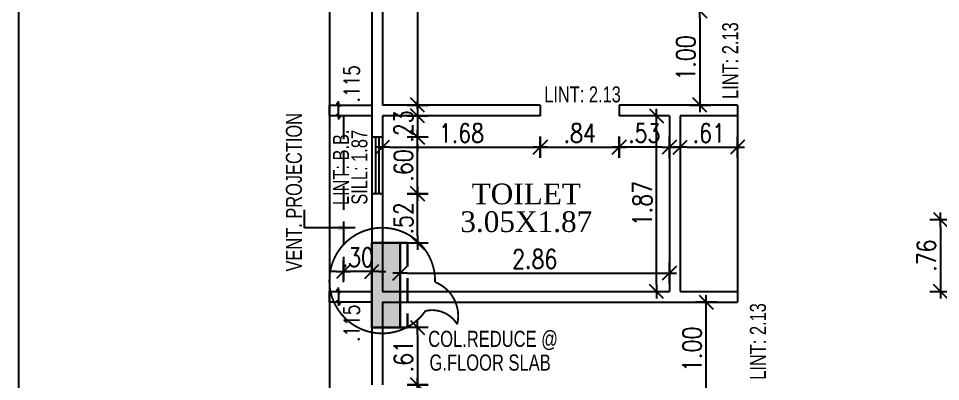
# Model space of a CAD drawing. Header units: inches. Extents: x 14331 to 14549, y 2557 to 2714.
# Drawn here: x 14382.82 to 14392.62, y 2603.31 to 2607.17 of the extents above; entities that cross this region are included whole.
import ezdxf
from ezdxf.enums import TextEntityAlignment as Align

# ---------------------------------------------------------------- set-up
doc = ezdxf.new("R2010")
doc.units = ezdxf.units.IN
doc.header["$LTSCALE"] = 0.25
doc.header["$MEASUREMENT"] = 0
doc.header["$PDMODE"] = 35
doc.linetypes.add('DASHEDX2', pattern=[1.5, 1, -0.5])
for name, color, linetype in [('dimension', 7, 'Continuous'), ('edge back', 34, 'Continuous'), ('edges', 1, 'Continuous'), ('proj-internal', 1, 'DASHEDX2'), ('Stair', 34, 'Continuous'), ('text-large', 7, 'Continuous'), ('wall', 7, 'Continuous'), ('walls', 7, 'Continuous'), ('windows', 96, 'Continuous'), ('WORK TEX', 6, 'Continuous'), ('WORKING DIM', 7, 'Continuous')]:
    doc.layers.add(name, color=color, linetype=linetype)
doc.layers.add('P-COL', color=7, linetype='Continuous', lineweight=30)
doc.layers.add('P-COLHAT', color=8, linetype='Continuous', lineweight=25)
doc.styles.add('ARIAL', font='TIMES_0.TTF')
doc.styles.add('ARL', font='swisscl_0.ttf')
doc.styles.add('romans', font='romans.shx', dxfattribs={"width": 0.8})
doc.dimstyles.new('121', dxfattribs={"dimscale": 0.1, "dimtxt": 1.65, "dimasz": 0.2, "dimexe": 0.03125, "dimexo": 0.25, "dimgap": 0.5, "dimtad": 1, "dimzin": 4, "dimdsep": 46, "dimtxsty": 'romans', "dimblk1": 'MINITICK', "dimblk2": 'MINITICK', "dimsah": 1, "dimcen": 1, "dimse1": 1, "dimse2": 1, "dimclrd": 252, "dimclre": 256, "dimclrt": 7, "dimadec": 3, "dimazin": 0, "dimtfac": 0.8, "dimtix": 1, "dimtmove": 2, "dimatfit": 3, "dimfxl": 0, "dimtolj": 1, "dimtzin": 3, "dimarcsym": 0})
doc.dimstyles.new('DFSGSG', dxfattribs={"dimtxt": 0.23, "dimasz": 0.18, "dimexe": 0.18, "dimexo": 0.0625, "dimgap": 0.09, "dimtad": 1, "dimzin": 0, "dimdsep": 46, "dimtxsty": 'ARIAL', "dimcen": 0.09, "dimse1": 1, "dimse2": 1, "dimaunit": 1, "dimadec": 0, "dimazin": 0, "dimtfac": 1, "dimtix": 1, "dimtofl": 0, "dimtmove": 0, "dimatfit": 3, "dimfxl": 0, "dimtolj": 1, "dimtzin": 0, "dimarcsym": 0})
doc.dimstyles.new('minitick-100', dxfattribs={"dimscale": 0.1, "dimtxt": 2, "dimasz": 0.75, "dimexe": 0.03125, "dimexo": 0.25, "dimgap": 0.5, "dimtad": 1, "dimzin": 4, "dimdsep": 46, "dimtxsty": 'romans', "dimblk1": 'MINITICK', "dimblk2": 'MINITICK', "dimsah": 1, "dimcen": 1, "dimse1": 1, "dimse2": 1, "dimclrd": 252, "dimclre": 256, "dimclrt": 256, "dimadec": 3, "dimazin": 0, "dimtfac": 0.8, "dimtix": 1, "dimtmove": 2, "dimatfit": 3, "dimfxl": 0, "dimtolj": 1, "dimtzin": 3, "dimarcsym": 0})

# ---------------------------------------------------------------- blocks, each defined once
blk = doc.blocks.new('BLC-A')
at = {"layer": 'P-COLHAT', "lineweight": 30}
blk.add_hatch(color=256, dxfattribs=at).paths.add_polyline_path([(-6.8436, 15.7596), (-7.1436, 15.7596), (-7.1436, 14.8596), (-6.8436, 14.8596)])
at = {"layer": 'P-COL'}
blk.add_lwpolyline([(-6.8436, 15.7596), (-7.1436, 15.7596), (-7.1436, 14.8596), (-6.8436, 14.8596)], close=True, dxfattribs=at)
blk = doc.blocks.new('MINITICK')
at = {"color": 7}
for p, q in [((0, -1.5), (0, 1.5)), ((1, 1), (-1, -1)), ((-1, 0), (1, 0))]:
    blk.add_line(p, q, dxfattribs=at)
blk = doc.blocks.new('*D39')
at = {"layer": 'Defpoints', "color": 0, "ltscale": 10, "transparency": 16777216}
for p in [(14386.69, 2610.6358), (14386.963, 2606.2483), (14387.0621, 2606.2483)]:
    blk.add_point(p, dxfattribs=at)
at = {"layer": 'dimension', "color": 252, "lineweight": -2, "ltscale": 10, "transparency": 16777216}
blk.add_line((14387.0621, 2610.5608), (14387.0621, 2606.3233), dxfattribs=at)
at = {"layer": 'dimension', "color": 252, "lineweight": -2, "ltscale": 10, "transparency": 16777216, "xscale": 0.07500000000000001, "yscale": 0.07500000000000001, "zscale": 0.07500000000000001}
for p, rotation in [((14387.0621, 2610.6358), 90), ((14387.0621, 2606.2483), 270)]:
    blk.add_blockref('MINITICK', p, dxfattribs=dict(at, rotation=rotation))
at = {"layer": 'dimension', "ltscale": 10, "transparency": 16777216, "insert": (14386.9121, 2608.442), "char_height": 0.2, "attachment_point": 5, "rotation": 90, "style": 'romans'}
blk.add_mtext('\\A1;4.39', dxfattribs=at)
blk = doc.blocks.new('*D41')
at = {"layer": 'Defpoints', "color": 0, "ltscale": 10, "transparency": 16777216}
for p in [(14390.3485, 2607.2491), (14390.0639, 2606.2483), (14390.3485, 2606.2483)]:
    blk.add_point(p, dxfattribs=at)
at = {"layer": 'dimension', "color": 252, "lineweight": -2, "ltscale": 10, "transparency": 16777216}
blk.add_line((14390.0639, 2607.1741), (14390.0639, 2606.3233), dxfattribs=at)
at = {"layer": 'dimension', "color": 252, "lineweight": -2, "ltscale": 10, "transparency": 16777216, "xscale": 0.07500000000000001, "yscale": 0.07500000000000001, "zscale": 0.07500000000000001}
for p, rotation in [((14390.0639, 2607.2491), 90), ((14390.0639, 2606.2483), 270)]:
    blk.add_blockref('MINITICK', p, dxfattribs=dict(at, rotation=rotation))
at = {"layer": 'dimension', "ltscale": 10, "transparency": 16777216, "insert": (14389.9139, 2606.7487), "char_height": 0.2, "attachment_point": 5, "rotation": 90, "style": 'romans'}
blk.add_mtext('\\A1;1.00', dxfattribs=at)
blk = doc.blocks.new('*D42')
at = {"layer": 'Defpoints', "color": 0, "ltscale": 10, "transparency": 16777216}
for p in [(14386.69, 2606.1339), (14388.3668, 2606.1339), (14388.3668, 2605.7992)]:
    blk.add_point(p, dxfattribs=at)
at = {"layer": 'dimension', "color": 252, "lineweight": -2, "ltscale": 10, "transparency": 16777216}
blk.add_line((14386.765, 2605.7992), (14388.2918, 2605.7992), dxfattribs=at)
at = {"layer": 'dimension', "color": 252, "lineweight": -2, "ltscale": 10, "transparency": 16777216, "xscale": 0.07500000000000001, "yscale": 0.07500000000000001, "zscale": 0.07500000000000001, "rotation": 180}
blk.add_blockref('MINITICK', (14386.69, 2605.7992), dxfattribs=at)
at = {"layer": 'dimension', "color": 252, "lineweight": -2, "ltscale": 10, "transparency": 16777216, "xscale": 0.07500000000000001, "yscale": 0.07500000000000001, "zscale": 0.07500000000000001}
blk.add_blockref('MINITICK', (14388.3668, 2605.7992), dxfattribs=at)
at = {"layer": 'dimension', "ltscale": 10, "transparency": 16777216, "insert": (14387.5284, 2605.9492), "char_height": 0.2, "attachment_point": 5, "style": 'romans'}
blk.add_mtext('\\A1;1.68', dxfattribs=at)
blk = doc.blocks.new('*D43')
at = {"layer": 'Defpoints', "color": 0, "ltscale": 10, "transparency": 16777216}
for p in [(14388.3668, 2606.1339), (14389.2052, 2606.1339), (14389.2052, 2605.7992)]:
    blk.add_point(p, dxfattribs=at)
at = {"layer": 'dimension', "color": 252, "lineweight": -2, "ltscale": 10, "transparency": 16777216}
blk.add_line((14388.4418, 2605.7992), (14389.1302, 2605.7992), dxfattribs=at)
at = {"layer": 'dimension', "color": 252, "lineweight": -2, "ltscale": 10, "transparency": 16777216, "xscale": 0.07500000000000001, "yscale": 0.07500000000000001, "zscale": 0.07500000000000001, "rotation": 180}
blk.add_blockref('MINITICK', (14388.3668, 2605.7992), dxfattribs=at)
at = {"layer": 'dimension', "color": 252, "lineweight": -2, "ltscale": 10, "transparency": 16777216, "xscale": 0.07500000000000001, "yscale": 0.07500000000000001, "zscale": 0.07500000000000001}
blk.add_blockref('MINITICK', (14389.2052, 2605.7992), dxfattribs=at)
at = {"layer": 'dimension', "ltscale": 10, "transparency": 16777216, "insert": (14388.786, 2605.9492), "char_height": 0.2, "attachment_point": 5, "style": 'romans'}
blk.add_mtext('\\A1;.84', dxfattribs=at)
blk = doc.blocks.new('*D44')
at = {"layer": 'Defpoints', "color": 0, "ltscale": 10, "transparency": 16777216}
for p in [(14389.2052, 2606.1339), (14389.7387, 2606.1339), (14389.2052, 2605.7992)]:
    blk.add_point(p, dxfattribs=at)
at = {"layer": 'dimension', "color": 252, "lineweight": -2, "ltscale": 10, "transparency": 16777216}
blk.add_line((14389.6637, 2605.7992), (14389.2802, 2605.7992), dxfattribs=at)
at = {"layer": 'dimension', "color": 252, "lineweight": -2, "ltscale": 10, "transparency": 16777216, "xscale": 0.07500000000000001, "yscale": 0.07500000000000001, "zscale": 0.07500000000000001, "rotation": 180}
blk.add_blockref('MINITICK', (14389.2052, 2605.7992), dxfattribs=at)
at = {"layer": 'dimension', "color": 252, "lineweight": -2, "ltscale": 10, "transparency": 16777216, "xscale": 0.07500000000000001, "yscale": 0.07500000000000001, "zscale": 0.07500000000000001}
blk.add_blockref('MINITICK', (14389.7387, 2605.7992), dxfattribs=at)
at = {"layer": 'dimension', "ltscale": 10, "transparency": 16777216, "insert": (14389.472, 2605.9492), "char_height": 0.2, "attachment_point": 5, "style": 'romans'}
blk.add_mtext('\\A1;.53', dxfattribs=at)
blk = doc.blocks.new('*D45')
at = {"layer": 'Defpoints', "color": 0, "ltscale": 10, "transparency": 16777216}
for p in [(14386.69, 2606.1339), (14386.69, 2605.9053), (14387.0621, 2605.9053)]:
    blk.add_point(p, dxfattribs=at)
at = {"layer": 'dimension', "color": 252, "lineweight": -2, "ltscale": 10, "transparency": 16777216}
for p, q in [((14387.0621, 2606.2089), (14387.0621, 2606.2839)), ((14387.0621, 2606.1339), (14387.0621, 2605.9053)), ((14387.0621, 2605.8303), (14387.0621, 2605.7553))]:
    blk.add_line(p, q, dxfattribs=at)
at = {"layer": 'dimension', "color": 252, "lineweight": -2, "ltscale": 10, "transparency": 16777216, "xscale": 0.07500000000000001, "yscale": 0.07500000000000001, "zscale": 0.07500000000000001}
for p, rotation in [((14387.0621, 2606.1339), 270), ((14387.0621, 2605.9053), 90)]:
    blk.add_blockref('MINITICK', p, dxfattribs=dict(at, rotation=rotation))
at = {"layer": 'dimension', "ltscale": 10, "transparency": 16777216, "insert": (14386.9121, 2606.0196), "char_height": 0.2, "attachment_point": 5, "rotation": 90, "style": 'romans'}
blk.add_mtext('\\A1;.23', dxfattribs=at)
blk = doc.blocks.new('*D46')
at = {"layer": 'Defpoints', "color": 0, "ltscale": 10, "transparency": 16777216}
for p in [(14386.6518, 2605.9053), (14387.0621, 2605.9053), (14386.6518, 2605.3055)]:
    blk.add_point(p, dxfattribs=at)
at = {"layer": 'dimension', "color": 252, "lineweight": -2, "ltscale": 10, "transparency": 16777216}
blk.add_line((14387.0621, 2605.3805), (14387.0621, 2605.8303), dxfattribs=at)
at = {"layer": 'dimension', "color": 252, "lineweight": -2, "ltscale": 10, "transparency": 16777216, "xscale": 0.07500000000000001, "yscale": 0.07500000000000001, "zscale": 0.07500000000000001}
for p, rotation in [((14387.0621, 2605.9053), 90), ((14387.0621, 2605.3055), 270)]:
    blk.add_blockref('MINITICK', p, dxfattribs=dict(at, rotation=rotation))
at = {"layer": 'dimension', "ltscale": 10, "transparency": 16777216, "insert": (14386.9121, 2605.6054), "char_height": 0.2, "attachment_point": 5, "rotation": 90, "style": 'romans'}
blk.add_mtext('\\A1;.60', dxfattribs=at)
blk = doc.blocks.new('*D47')
at = {"layer": 'Defpoints', "color": 0, "ltscale": 10, "transparency": 16777216}
for p in [(14386.6328, 2605.3055), (14387.0621, 2605.3055), (14386.6581, 2604.7822)]:
    blk.add_point(p, dxfattribs=at)
at = {"layer": 'dimension', "color": 252, "lineweight": -2, "ltscale": 10, "transparency": 16777216}
blk.add_line((14387.0621, 2604.8572), (14387.0621, 2605.2305), dxfattribs=at)
at = {"layer": 'dimension', "color": 252, "lineweight": -2, "ltscale": 10, "transparency": 16777216, "xscale": 0.07500000000000001, "yscale": 0.07500000000000001, "zscale": 0.07500000000000001}
for p, rotation in [((14387.0621, 2605.3055), 90), ((14387.0621, 2604.7822), 270)]:
    blk.add_blockref('MINITICK', p, dxfattribs=dict(at, rotation=rotation))
at = {"layer": 'dimension', "ltscale": 10, "transparency": 16777216, "insert": (14386.9121, 2605.0439), "char_height": 0.2, "attachment_point": 5, "rotation": 90, "style": 'romans'}
blk.add_mtext('\\A1;.52', dxfattribs=at)
blk = doc.blocks.new('*D48')
at = {"layer": 'Defpoints', "color": 0, "ltscale": 10, "transparency": 16777216}
for p in [(14389.601, 2606.1339), (14389.7387, 2606.1339), (14389.7387, 2604.2665)]:
    blk.add_point(p, dxfattribs=at)
at = {"layer": 'dimension', "color": 252, "lineweight": -2, "ltscale": 10, "transparency": 16777216}
blk.add_line((14389.601, 2604.3415), (14389.601, 2606.0589), dxfattribs=at)
at = {"layer": 'dimension', "color": 252, "lineweight": -2, "ltscale": 10, "transparency": 16777216, "xscale": 0.07500000000000001, "yscale": 0.07500000000000001, "zscale": 0.07500000000000001}
for p, rotation in [((14389.601, 2606.1339), 90), ((14389.601, 2604.2665), 270)]:
    blk.add_blockref('MINITICK', p, dxfattribs=dict(at, rotation=rotation))
at = {"layer": 'dimension', "ltscale": 10, "transparency": 16777216, "insert": (14389.451, 2605.2002), "char_height": 0.2, "attachment_point": 5, "rotation": 90, "style": 'romans'}
blk.add_mtext('\\A1;1.87', dxfattribs=at)
blk = doc.blocks.new('*D49')
at = {"layer": 'Defpoints', "color": 0, "ltscale": 10, "transparency": 16777216}
for p in [(14386.8756, 2604.662), (14389.7387, 2604.4608), (14389.7387, 2604.4485)]:
    blk.add_point(p, dxfattribs=at)
at = {"layer": 'dimension', "color": 252, "lineweight": -2, "ltscale": 10, "transparency": 16777216}
blk.add_line((14386.9506, 2604.4608), (14389.6637, 2604.4608), dxfattribs=at)
at = {"layer": 'dimension', "color": 252, "lineweight": -2, "ltscale": 10, "transparency": 16777216, "xscale": 0.07500000000000001, "yscale": 0.07500000000000001, "zscale": 0.07500000000000001, "rotation": 180}
blk.add_blockref('MINITICK', (14386.8756, 2604.4608), dxfattribs=at)
at = {"layer": 'dimension', "color": 252, "lineweight": -2, "ltscale": 10, "transparency": 16777216, "xscale": 0.07500000000000001, "yscale": 0.07500000000000001, "zscale": 0.07500000000000001}
blk.add_blockref('MINITICK', (14389.7387, 2604.4608), dxfattribs=at)
at = {"layer": 'dimension', "ltscale": 10, "transparency": 16777216, "insert": (14388.3072, 2604.6108), "char_height": 0.2, "attachment_point": 5, "style": 'romans'}
blk.add_mtext('\\A1;2.86', dxfattribs=at)
blk = doc.blocks.new('*D50')
at = {"layer": 'Defpoints', "color": 0, "ltscale": 10, "transparency": 16777216}
for p in [(14389.8531, 2606.1339), (14390.4628, 2606.1339), (14390.4628, 2605.7992)]:
    blk.add_point(p, dxfattribs=at)
at = {"layer": 'dimension', "color": 252, "lineweight": -2, "ltscale": 10, "transparency": 16777216}
blk.add_line((14389.9281, 2605.7992), (14390.3878, 2605.7992), dxfattribs=at)
at = {"layer": 'dimension', "color": 252, "lineweight": -2, "ltscale": 10, "transparency": 16777216, "xscale": 0.07500000000000001, "yscale": 0.07500000000000001, "zscale": 0.07500000000000001, "rotation": 180}
blk.add_blockref('MINITICK', (14389.8531, 2605.7992), dxfattribs=at)
at = {"layer": 'dimension', "color": 252, "lineweight": -2, "ltscale": 10, "transparency": 16777216, "xscale": 0.07500000000000001, "yscale": 0.07500000000000001, "zscale": 0.07500000000000001}
blk.add_blockref('MINITICK', (14390.4628, 2605.7992), dxfattribs=at)
at = {"layer": 'dimension', "ltscale": 10, "transparency": 16777216, "insert": (14390.1579, 2605.9492), "char_height": 0.2, "attachment_point": 5, "style": 'romans'}
blk.add_mtext('\\A1;.61', dxfattribs=at)
blk = doc.blocks.new('*D51')
at = {"layer": 'Defpoints', "color": 0, "ltscale": 10, "transparency": 16777216}
for p in [(14386.69, 2603.8822), (14386.69, 2603.2744), (14387.0621, 2603.2744)]:
    blk.add_point(p, dxfattribs=at)
at = {"layer": 'dimension', "color": 252, "lineweight": -2, "ltscale": 10, "transparency": 16777216}
blk.add_line((14387.0621, 2603.8072), (14387.0621, 2603.3494), dxfattribs=at)
at = {"layer": 'dimension', "color": 252, "lineweight": -2, "ltscale": 10, "transparency": 16777216, "xscale": 0.07500000000000001, "yscale": 0.07500000000000001, "zscale": 0.07500000000000001}
for p, rotation in [((14387.0621, 2603.8822), 90), ((14387.0621, 2603.2744), 270)]:
    blk.add_blockref('MINITICK', p, dxfattribs=dict(at, rotation=rotation))
at = {"layer": 'dimension', "ltscale": 10, "transparency": 16777216, "insert": (14386.9121, 2603.5783), "char_height": 0.2, "attachment_point": 5, "rotation": 90, "style": 'romans'}
blk.add_mtext('\\A1;.61', dxfattribs=at)
blk = doc.blocks.new('*D52')
at = {"layer": 'Defpoints', "color": 0, "ltscale": 10, "transparency": 16777216}
for p in [(14386.69, 2603.2744), (14386.69, 2601.4464), (14387.0621, 2601.4464)]:
    blk.add_point(p, dxfattribs=at)
at = {"layer": 'dimension', "color": 252, "lineweight": -2, "ltscale": 10, "transparency": 16777216}
blk.add_line((14387.0621, 2603.1994), (14387.0621, 2601.5214), dxfattribs=at)
at = {"layer": 'dimension', "color": 252, "lineweight": -2, "ltscale": 10, "transparency": 16777216, "xscale": 0.07500000000000001, "yscale": 0.07500000000000001, "zscale": 0.07500000000000001}
for p, rotation in [((14387.0621, 2603.2744), 90), ((14387.0621, 2601.4464), 270)]:
    blk.add_blockref('MINITICK', p, dxfattribs=dict(at, rotation=rotation))
at = {"layer": 'dimension', "ltscale": 10, "transparency": 16777216, "insert": (14386.9121, 2602.3604), "char_height": 0.2, "attachment_point": 5, "rotation": 90, "style": 'romans'}
blk.add_mtext('\\A1;1.83', dxfattribs=at)
blk = doc.blocks.new('*D56')
at = {"layer": 'Defpoints', "color": 0, "ltscale": 10, "transparency": 16777216}
for p in [(14390.1307, 2604.1522), (14390.4057, 2604.1522), (14390.4057, 2603.1514)]:
    blk.add_point(p, dxfattribs=at)
at = {"layer": 'dimension', "color": 252, "lineweight": -2, "ltscale": 10, "transparency": 16777216}
blk.add_line((14390.1307, 2603.2264), (14390.1307, 2604.0772), dxfattribs=at)
at = {"layer": 'dimension', "color": 252, "lineweight": -2, "ltscale": 10, "transparency": 16777216, "xscale": 0.07500000000000001, "yscale": 0.07500000000000001, "zscale": 0.07500000000000001}
for p, rotation in [((14390.1307, 2604.1522), 90), ((14390.1307, 2603.1514), 270)]:
    blk.add_blockref('MINITICK', p, dxfattribs=dict(at, rotation=rotation))
at = {"layer": 'dimension', "ltscale": 10, "transparency": 16777216, "insert": (14389.9807, 2603.6518), "char_height": 0.2, "attachment_point": 5, "rotation": 90, "style": 'romans'}
blk.add_mtext('\\A1;1.00', dxfattribs=at)
blk = doc.blocks.new('*D318')
at = {"layer": 'Defpoints', "color": 0, "ltscale": 10, "transparency": 16777216}
for p in [(14386.2756, 2604.5352), (14386.5756, 2604.5352), (14386.2756, 2604.4784)]:
    blk.add_point(p, dxfattribs=at)
at = {"layer": 'dimension', "color": 252, "lineweight": -2, "ltscale": 10, "transparency": 16777216}
for p, q in [((14386.2006, 2604.4784), (14386.1256, 2604.4784)), ((14386.5756, 2604.4784), (14386.2756, 2604.4784)), ((14386.6506, 2604.4784), (14386.7256, 2604.4784))]:
    blk.add_line(p, q, dxfattribs=at)
at = {"layer": 'dimension', "color": 252, "lineweight": -2, "ltscale": 10, "transparency": 16777216, "xscale": 0.07500000000000001, "yscale": 0.07500000000000001, "zscale": 0.07500000000000001}
blk.add_blockref('MINITICK', (14386.2756, 2604.4784), dxfattribs=at)
at = {"layer": 'dimension', "color": 252, "lineweight": -2, "ltscale": 10, "transparency": 16777216, "xscale": 0.07500000000000001, "yscale": 0.07500000000000001, "zscale": 0.07500000000000001, "rotation": 180}
blk.add_blockref('MINITICK', (14386.5756, 2604.4784), dxfattribs=at)
at = {"layer": 'dimension', "ltscale": 10, "transparency": 16777216, "insert": (14386.4256, 2604.6284), "char_height": 0.2, "attachment_point": 5, "style": 'romans'}
blk.add_mtext('\\A1;.30', dxfattribs=at)
blk = doc.blocks.new('*D324')
at = {"layer": 'Defpoints', "color": 0, "transparency": 16777216}
for p in [(14386.1981, 2604.2665), (14386.1981, 2604.1522), (14386.2216, 2604.1522)]:
    blk.add_point(p, dxfattribs=at)
at = {"layer": 'WORKING DIM', "color": 252, "lineweight": -2, "transparency": 16777216}
for p, q in [((14386.2216, 2604.2865), (14386.2216, 2604.3065)), ((14386.2216, 2604.2665), (14386.2216, 2604.1522)), ((14386.2216, 2604.1322), (14386.2216, 2604.1122))]:
    blk.add_line(p, q, dxfattribs=at)
at = {"layer": 'WORKING DIM', "color": 252, "lineweight": -2, "transparency": 16777216, "xscale": 0.02, "yscale": 0.02, "zscale": 0.02}
for p, rotation in [((14386.2216, 2604.2665), 270), ((14386.2216, 2604.1522), 90)]:
    blk.add_blockref('MINITICK', p, dxfattribs=dict(at, rotation=rotation))
at = {"layer": 'WORKING DIM', "color": 7, "transparency": 16777216, "insert": (14386.3616, 2603.9273), "char_height": 0.165, "attachment_point": 5, "rotation": 90, "style": 'romans'}
blk.add_mtext('\\A1;.115', dxfattribs=at)
blk = doc.blocks.new('*D690')
at = {"layer": 'Defpoints', "color": 0, "transparency": 16777216}
for p in [(14386.1981, 2606.2483), (14386.2216, 2606.2483), (14386.1981, 2606.1339)]:
    blk.add_point(p, dxfattribs=at)
at = {"layer": 'WORKING DIM', "color": 252, "lineweight": -2, "transparency": 16777216}
for p, q in [((14386.2216, 2606.2683), (14386.2216, 2606.2883)), ((14386.2216, 2606.1339), (14386.2216, 2606.2483)), ((14386.2216, 2606.1139), (14386.2216, 2606.0939))]:
    blk.add_line(p, q, dxfattribs=at)
at = {"layer": 'WORKING DIM', "color": 252, "lineweight": -2, "transparency": 16777216, "xscale": 0.02, "yscale": 0.02, "zscale": 0.02}
for p, rotation in [((14386.2216, 2606.2483), 270), ((14386.2216, 2606.1339), 90)]:
    blk.add_blockref('MINITICK', p, dxfattribs=dict(at, rotation=rotation))
at = {"layer": 'WORKING DIM', "color": 7, "transparency": 16777216, "insert": (14386.3616, 2606.4732), "char_height": 0.165, "attachment_point": 5, "rotation": 90, "style": 'romans'}
blk.add_mtext('\\A1;.115', dxfattribs=at)
blk = doc.blocks.new('*D2021')
at = {"layer": 'Defpoints', "color": 0, "ltscale": 10, "transparency": 16777216}
for p in [(14392.959, 2605.0287), (14392.6218, 2604.2665), (14392.959, 2604.2665)]:
    blk.add_point(p, dxfattribs=at)
at = {"layer": 'dimension', "color": 252, "lineweight": -2, "ltscale": 10, "transparency": 16777216}
blk.add_line((14392.6218, 2604.9537), (14392.6218, 2604.3415), dxfattribs=at)
at = {"layer": 'dimension', "color": 252, "lineweight": -2, "ltscale": 10, "transparency": 16777216, "xscale": 0.07500000000000001, "yscale": 0.07500000000000001, "zscale": 0.07500000000000001}
for p, rotation in [((14392.6218, 2605.0287), 90), ((14392.6218, 2604.2665), 270)]:
    blk.add_blockref('MINITICK', p, dxfattribs=dict(at, rotation=rotation))
at = {"layer": 'dimension', "ltscale": 10, "transparency": 16777216, "insert": (14392.4718, 2604.6476), "char_height": 0.2, "attachment_point": 5, "rotation": 90, "style": 'romans'}
blk.add_mtext('\\A1;.76', dxfattribs=at)

msp = doc.modelspace()

# ---------------------------------------------------------------- linework, layer by layer
at = {"layer": 'edge back', "color": 3, "const_width": 0.0195}
msp.add_lwpolyline([(14387.1463, 2604.0593, -0.321855), (14387.4837, 2603.9172, 0.372837), (14387.2477, 2604.3656, 6.819595)], format="xyb", close=True, dxfattribs=at)
at = {"layer": 'edges', "ltscale": 0.4}
msp.add_lwpolyline([(14396.5604, 2610.9358, 0.414214), (14396.1104, 2611.3858), (14386.5756, 2611.3858, 0.414214), (14386.1256, 2610.9358), (14386.1256, 2597.0565, 0.414214), (14386.5756, 2596.6065)], format="xyb", dxfattribs=at)
for points in [[(14386.5756, 2606.1339), (14386.1256, 2606.1339), (14386.1256, 2606.2483), (14386.5756, 2606.2483)], [(14386.5756, 2604.1522), (14386.1256, 2604.1522), (14386.1256, 2604.2665), (14386.5756, 2604.2665)]]:
    msp.add_lwpolyline(points, dxfattribs=at)
at = {"layer": 'proj-internal'}
msp.add_line((14386.2756, 2606.1339), (14386.2756, 2604.2665), dxfattribs=at)
at = {"layer": 'proj-internal', "color": 5, "lineweight": 30}
msp.add_lwpolyline([(14386.8756, 2604.7822), (14386.9556, 2604.7822), (14386.9556, 2603.8822), (14386.8756, 2603.8822)], dxfattribs=at)
at = {"layer": 'Stair', "ltscale": 2}
msp.add_line((14390.4628, 2606.1339), (14390.4628, 2604.2665), dxfattribs=at)
at = {"layer": 'wall'}
msp.add_lwpolyline([(14412.5187, 2613.9331), (14382.8187, 2613.9331), (14382.8187, 2571.9331), (14412.5187, 2571.9331)], close=True, dxfattribs=at)
at = {"layer": 'walls', "linetype": 'Continuous'}
for p, q in [((14386.5756, 2610.9358), (14386.5756, 2605.9053)), ((14386.69, 2610.8214), (14386.69, 2606.2483)), ((14388.3668, 2606.2483), (14386.69, 2606.2483)), ((14388.3668, 2606.2483), (14388.3668, 2606.1339)), ((14390.4628, 2606.2483), (14389.2052, 2606.2483)), ((14389.2052, 2606.2483), (14389.2052, 2606.1339)), ((14390.4628, 2606.2483), (14390.4628, 2606.1339)), ((14388.3668, 2606.1339), (14386.69, 2606.1339)), ((14386.69, 2606.1339), (14386.69, 2605.9053)), ((14389.7387, 2606.1339), (14389.2052, 2606.1339)), ((14389.7387, 2606.1339), (14389.7387, 2604.2665)), ((14390.4628, 2606.1339), (14389.8531, 2606.1339)), ((14389.8531, 2606.1339), (14389.8531, 2604.2665)), ((14386.69, 2605.9053), (14386.5756, 2605.9053)), ((14386.5756, 2605.3055), (14386.5756, 2603.2744)), ((14386.69, 2605.3055), (14386.5756, 2605.3055)), ((14386.69, 2605.3055), (14386.69, 2604.2665)), ((14386.69, 2604.2665), (14389.7387, 2604.2665)), ((14389.8531, 2604.2665), (14390.4628, 2604.2665)), ((14390.4628, 2604.2665), (14390.4628, 2604.1522)), ((14386.69, 2604.1522), (14386.69, 2603.2744)), ((14386.69, 2604.1522), (14390.4628, 2604.1522))]:
    msp.add_line(p, q, dxfattribs=at)
at = {"layer": 'windows', "linetype": 'Continuous'}
for p, q in [((14386.5756, 2605.9053), (14386.5756, 2605.3055)), ((14386.6137, 2605.9053), (14386.6137, 2605.3055)), ((14386.6518, 2605.9053), (14386.6518, 2605.3055)), ((14386.69, 2605.9053), (14386.69, 2605.3055))]:
    msp.add_line(p, q, dxfattribs=at)

# ---------------------------------------------------------------- block references
at = {"layer": 'P-COLHAT'}
msp.add_blockref('BLC-A', (14393.7192, 2589.0226), dxfattribs=at)

# ---------------------------------------------------------------- texts
at = {"layer": 'text-large', "style": 'ARIAL'}
for s, p in [('TOILET', (14388.2179, 2605.3031)), ('3.05X1.87', (14388.2178, 2605.008))]:
    msp.add_text(s, height=0.22, dxfattribs=at).set_placement(p, align=Align.MIDDLE_CENTER)
at = {"layer": 'WORK TEX', "style": 'ARL'}
for s, p in [('LINT: 2.13', (14390.3854, 2606.7204)), ('LINT: B.B.', (14386.247, 2605.5859)), ('SILL: 1.87', (14386.4435, 2605.5859)), ('LINT: 2.13', (14390.6802, 2603.7346))]:
    msp.add_text(s, height=0.17, rotation=90, dxfattribs=at).set_placement(p, align=Align.MIDDLE_CENTER)
for s, height, p in [('LINT: 2.13', 0.17, (14388.8159, 2606.361)), ('COL.REDUCE @', 0.171409, (14387.8648, 2603.762)), ('G.FLOOR SLAB', 0.171409, (14387.8331, 2603.51))]:
    msp.add_text(s, height=height, dxfattribs=at).set_placement(p, align=Align.MIDDLE_CENTER)
at = {"layer": 'WORK TEX', "color": 3, "style": 'ARL'}
msp.add_text('VENT. PROJECTION ', height=0.17, rotation=90, dxfattribs=at).set_placement((14385.7467, 2605.3449), align=Align.MIDDLE_CENTER)

# ---------------------------------------------------------------- dimensions: what is measured, and where the dimension line sits
at = {"layer": 'dimension', "ltscale": 10}
for base, p1, p2, picture, middle in [((14387.0621, 2606.2483), (14386.69, 2610.6358), (14386.963, 2606.2483), '*D39', (14386.9121, 2608.442)), ((14390.0639, 2606.2483), (14390.3485, 2607.2491), (14390.3485, 2606.2483), '*D41', (14389.9139, 2606.7487)), ((14387.0621, 2605.9053), (14386.69, 2606.1339), (14386.69, 2605.9053), '*D45', (14386.9121, 2606.0196)), ((14389.601, 2606.1339), (14389.7387, 2604.2665), (14389.7387, 2606.1339), '*D48', (14389.451, 2605.2002)), ((14387.0621, 2605.9053), (14386.6518, 2605.3055), (14386.6518, 2605.9053), '*D46', (14386.9121, 2605.6054)), ((14387.0621, 2605.3055), (14386.6581, 2604.7822), (14386.6328, 2605.3055), '*D47', (14386.9121, 2605.0439)), ((14392.6218, 2604.2665), (14392.959, 2605.0287), (14392.959, 2604.2665), '*D2021', (14392.4718, 2604.6476)), ((14390.1307, 2604.1522), (14390.4057, 2603.1514), (14390.4057, 2604.1522), '*D56', (14389.9807, 2603.6518)), ((14387.0621, 2603.2744), (14386.69, 2603.8822), (14386.69, 2603.2744), '*D51', (14386.9121, 2603.5783)), ((14387.0621, 2601.4464), (14386.69, 2603.2744), (14386.69, 2601.4464), '*D52', (14386.9121, 2602.3604))]:
    dim = msp.add_linear_dim(base=base, p1=p1, p2=p2, angle=90, dimstyle='minitick-100', dxfattribs=at)
    dim.commit()
    dim.dimension.update_dxf_attribs({"geometry": picture, "text_midpoint": middle})
for base, p1, p2, picture, middle in [((14388.3668, 2605.7992), (14386.69, 2606.1339), (14388.3668, 2606.1339), '*D42', (14387.5284, 2605.9492)), ((14389.2052, 2605.7992), (14388.3668, 2606.1339), (14389.2052, 2606.1339), '*D43', (14388.786, 2605.9492)), ((14389.2052, 2605.7992), (14389.7387, 2606.1339), (14389.2052, 2606.1339), '*D44', (14389.472, 2605.9492)), ((14390.4628, 2605.7992), (14389.8531, 2606.1339), (14390.4628, 2606.1339), '*D50', (14390.1579, 2605.9492)), ((14386.2756, 2604.4784), (14386.5756, 2604.5352), (14386.2756, 2604.5352), '*D318', (14386.4256, 2604.6284)), ((14389.7387, 2604.4608), (14386.8756, 2604.662), (14389.7387, 2604.4485), '*D49', (14388.3072, 2604.6108))]:
    dim = msp.add_linear_dim(base=base, p1=p1, p2=p2, dimstyle='minitick-100', dxfattribs=at)
    dim.commit()
    dim.dimension.update_dxf_attribs({"geometry": picture, "text_midpoint": middle})
at = {"layer": 'WORKING DIM'}
for base, p1, p2, angle, picture, middle in [((14386.2216, 2606.2483), (14386.1981, 2606.1339), (14386.1981, 2606.2483), 90, '*D690', (14386.3616, 2606.4732)), ((14386.2216, 2604.1522), (14386.1981, 2604.2665), (14386.1981, 2604.1522), 270, '*D324', (14386.3616, 2603.9273))]:
    dim = msp.add_linear_dim(base=base, p1=p1, p2=p2, angle=angle, text='.115', dimstyle='121', override={"dimfxl": 0.18, "dimfxlon": 1}, dxfattribs=at)
    dim.commit()
    dim.dimension.update_dxf_attribs({"geometry": picture, "text_midpoint": middle, "dimtype": 160})

# ---------------------------------------------------------------- leaders
at = {"layer": 'wall'}
msp.add_leader([(14386.3992, 2604.9416), (14385.8612, 2604.9416), (14385.8612, 2605.1347)], dimstyle='DFSGSG', override={"dimgap": 0.09, "dimtad": 0, "dimarcsym": 1}, dxfattribs=at)

doc.saveas('drawing.dxf')
